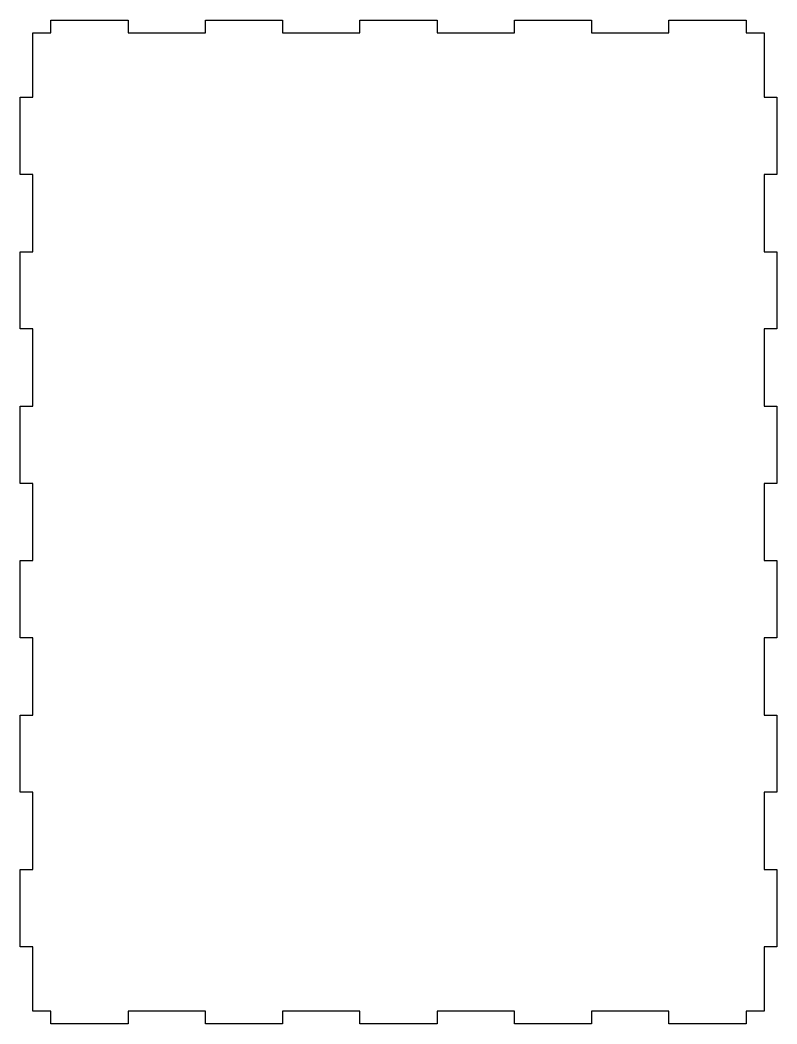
# Model space of a CAD drawing. Header units: millimetres. Extents: x -147 to 147, y -195 to 195.
import ezdxf

# ---------------------------------------------------------------- set-up
doc = ezdxf.new("R2010")
doc.units = ezdxf.units.MM
doc.layers.get('0').update_dxf_attribs({"linetype": 'CONTINUOUS'})

msp = doc.modelspace()

# ---------------------------------------------------------------- linework, layer by layer
msp.add_lwpolyline([(135, -190), (135, -195), (105, -195), (105, -190), (75, -190), (75, -195), (45, -195), (45, -190), (15, -190), (15, -195), (-15, -195), (-15, -190), (-45, -190), (-45, -195), (-75, -195), (-75, -190), (-105, -190), (-105, -195), (-135, -195), (-135, -190), (-142, -190), (-142, -165), (-147, -165), (-147, -135), (-142, -135), (-142, -105), (-147, -105), (-147, -75), (-142, -75), (-142, -45), (-147, -45), (-147, -15), (-142, -15), (-142, 15), (-147, 15), (-147, 45), (-142, 45), (-142, 75), (-147, 75), (-147, 105), (-142, 105), (-142, 135), (-147, 135), (-147, 165), (-142, 165), (-142, 190), (-135, 190), (-135, 195), (-105, 195), (-105, 190), (-75, 190), (-75, 195), (-45, 195), (-45, 190), (-15, 190), (-15, 195), (15, 195), (15, 190), (45, 190), (45, 195), (75, 195), (75, 190), (105, 190), (105, 195), (135, 195), (135, 190), (142, 190), (142, 165), (147, 165), (147, 135), (142, 135), (142, 105), (147, 105), (147, 75), (142, 75), (142, 45), (147, 45), (147, 15), (142, 15), (142, -15), (147, -15), (147, -45), (142, -45), (142, -75), (147, -75), (147, -105), (142, -105), (142, -135), (147, -135), (147, -165), (142, -165), (142, -190)], close=True)

doc.saveas('drawing.dxf')
